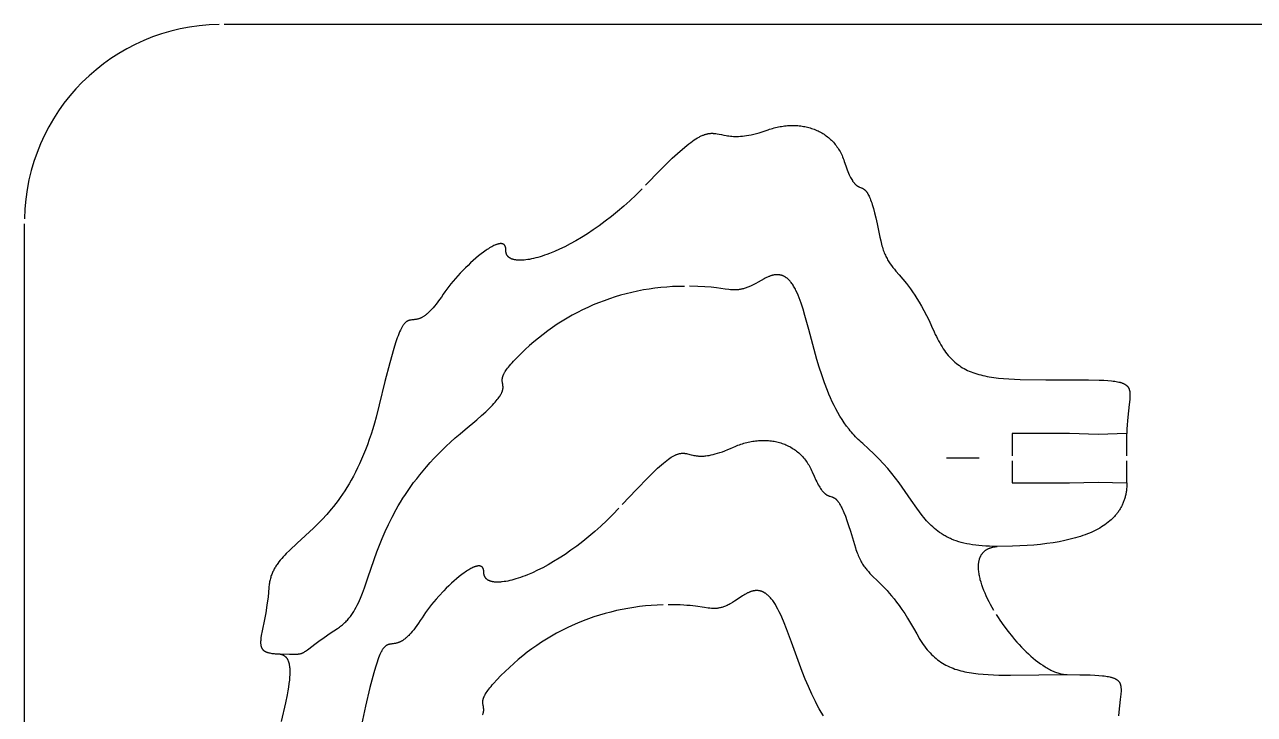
# Model space of a CAD drawing. Extents: x 2 to 222, y 1 to 131.
# Drawn here: x 1.5 to 76.5, y 89.3 to 131.4 of the extents above; entities that cross this region are included whole.
import ezdxf

# ---------------------------------------------------------------- set-up
doc = ezdxf.new("R2010")
doc.units = 0
doc.header["$MEASUREMENT"] = 0
doc.layers.add('DEFAULT', color=18, linetype='CONTINUOUS')

msp = doc.modelspace()

# ---------------------------------------------------------------- linework, layer by layer
at = {"layer": 'DEFAULT', "color": 1}
for p, q in [((209.375, 131.387), (13.675, 131.387)), ((1.525, 13.535), (1.525, 119.234)), ((65.188, 106.442), (61.688, 106.442)), ((61.688, 106.442), (61.688, 105.091)), ((66.937, 106.393), (65.188, 106.442)), ((68.687, 106.442), (66.937, 106.393)), ((68.687, 105.091), (68.687, 106.442)), ((61.688, 104.791), (61.688, 103.444)), ((68.687, 103.44), (68.687, 104.791)), ((61.688, 103.444), (65.188, 103.444)), ((65.188, 103.444), (66.937, 103.493)), ((66.937, 103.493), (68.687, 103.444))]:
    msp.add_line(p, q, dxfattribs=at)
at = {"layer": 'DEFAULT', "color": 250}
msp.add_line((59.688, 104.941), (57.691, 104.941), dxfattribs=at)
at = {"layer": 'DEFAULT', "color": 1}
for points in [[(46.829, 124.97), (46.92, 125.001), (47.011, 125.031), (47.102, 125.058), (47.194, 125.083), (47.285, 125.107), (47.377, 125.128), (47.468, 125.148), (47.559, 125.165), (47.651, 125.181), (47.742, 125.195), (47.832, 125.206), (47.923, 125.216), (48.014, 125.224), (48.104, 125.23), (48.194, 125.233), (48.283, 125.235), (48.372, 125.235), (48.461, 125.233), (48.549, 125.229), (48.637, 125.223), (48.724, 125.216), (48.81, 125.206), (48.896, 125.194), (48.982, 125.18), (49.067, 125.165), (49.15, 125.147), (49.234, 125.128), (49.316, 125.106), (49.398, 125.083), (49.479, 125.057), (49.559, 125.03), (49.638, 125.001), (49.716, 124.97), (49.793, 124.937), (49.869, 124.902), (49.943, 124.865), (50.017, 124.826), (50.09, 124.785), (50.162, 124.742), (50.232, 124.698), (50.301, 124.651), (50.369, 124.602), (50.435, 124.552), (50.5, 124.5), (50.564, 124.445), (50.626, 124.389), (50.687, 124.331), (50.747, 124.271), (50.804, 124.209), (50.861, 124.145), (50.915, 124.079), (50.968, 124.011), (51.02, 123.941), (51.069, 123.87), (51.117, 123.796), (51.164, 123.72), (51.208, 123.643), (51.25, 123.564), (51.291, 123.482), (51.33, 123.399), (51.366, 123.314), (51.401, 123.227), (51.434, 123.138), (51.464, 123.047)], [(39.364, 121.591), (40.249, 122.506), (40.989, 123.232), (41.31, 123.53), (41.603, 123.789), (41.869, 124.01), (41.992, 124.108), (42.11, 124.197), (42.222, 124.279), (42.33, 124.352), (42.432, 124.419), (42.53, 124.478), (42.623, 124.53), (42.668, 124.554), (42.713, 124.577), (42.756, 124.597), (42.798, 124.617), (42.84, 124.635), (42.881, 124.651), (42.921, 124.666), (42.96, 124.68), (42.999, 124.692), (43.037, 124.704), (43.074, 124.714), (43.111, 124.723), (43.147, 124.73), (43.182, 124.737), (43.218, 124.743), (43.252, 124.747), (43.287, 124.751), (43.321, 124.754), (43.354, 124.756), (43.388, 124.757), (43.421, 124.757), (43.454, 124.757), (43.486, 124.755), (43.519, 124.754), (43.552, 124.751), (43.584, 124.748), (43.649, 124.74), (43.714, 124.73), (43.846, 124.706), (43.982, 124.678), (44.125, 124.648), (44.277, 124.62), (44.358, 124.607), (44.441, 124.596), (44.528, 124.586), (44.619, 124.578), (44.714, 124.572), (44.813, 124.569), (44.917, 124.569), (45.026, 124.571), (45.14, 124.578), (45.259, 124.588), (45.385, 124.602), (45.517, 124.621), (45.655, 124.644), (45.8, 124.673), (45.952, 124.707), (46.112, 124.747), (46.279, 124.793), (46.454, 124.845), (46.637, 124.904), (46.829, 124.97)], [(51.464, 123.047), (51.557, 122.771), (51.645, 122.531), (51.687, 122.424), (51.729, 122.324), (51.769, 122.232), (51.809, 122.147), (51.847, 122.07), (51.885, 121.998), (51.922, 121.934), (51.958, 121.874), (51.976, 121.847), (51.994, 121.821), (52.011, 121.796), (52.029, 121.773), (52.046, 121.75), (52.063, 121.729), (52.08, 121.709), (52.096, 121.69), (52.113, 121.672), (52.129, 121.655), (52.145, 121.64), (52.161, 121.625), (52.177, 121.61), (52.193, 121.597), (52.209, 121.585), (52.225, 121.573), (52.24, 121.562), (52.255, 121.551), (52.271, 121.542), (52.286, 121.532), (52.301, 121.524), (52.316, 121.515), (52.331, 121.508), (52.345, 121.5), (52.375, 121.487), (52.404, 121.474), (52.461, 121.451), (52.518, 121.428), (52.546, 121.415), (52.574, 121.402), (52.588, 121.395), (52.602, 121.388), (52.616, 121.38), (52.63, 121.371), (52.644, 121.363), (52.658, 121.353), (52.672, 121.343), (52.686, 121.333), (52.7, 121.321), (52.714, 121.309), (52.728, 121.297), (52.743, 121.283), (52.757, 121.269), (52.771, 121.254), (52.785, 121.237), (52.8, 121.22), (52.814, 121.202), (52.829, 121.183), (52.843, 121.163), (52.858, 121.141), (52.873, 121.118), (52.888, 121.095), (52.902, 121.069), (52.917, 121.043), (52.932, 121.015), (52.948, 120.986), (52.978, 120.923), (53.009, 120.854), (53.041, 120.779), (53.073, 120.697), (53.106, 120.607), (53.139, 120.511), (53.173, 120.406), (53.243, 120.172), (53.315, 119.902), (53.391, 119.595), (53.471, 119.246), (53.641, 118.416)], [(39.153, 121.375), (38.779, 121.003), (38.404, 120.647), (38.028, 120.308), (37.653, 119.986), (37.279, 119.682), (36.907, 119.394), (36.539, 119.122), (36.174, 118.868), (35.814, 118.63), (35.459, 118.409), (35.111, 118.204), (34.77, 118.016), (34.438, 117.844), (34.115, 117.688), (33.801, 117.549), (33.499, 117.426), (33.352, 117.371), (33.208, 117.319), (33.067, 117.272), (32.93, 117.228), (32.796, 117.189), (32.665, 117.154), (32.538, 117.122), (32.415, 117.095), (32.295, 117.072), (32.18, 117.052), (32.068, 117.037), (31.961, 117.025), (31.909, 117.021), (31.858, 117.018), (31.808, 117.015), (31.759, 117.014), (31.711, 117.014), (31.664, 117.014), (31.619, 117.016), (31.575, 117.019), (31.532, 117.022), (31.49, 117.027), (31.449, 117.032), (31.409, 117.039), (31.371, 117.046), (31.334, 117.055), (31.298, 117.064), (31.28, 117.069), (31.263, 117.075), (31.246, 117.08), (31.23, 117.086), (31.214, 117.092), (31.198, 117.099), (31.182, 117.105), (31.167, 117.112), (31.152, 117.119), (31.138, 117.126), (31.124, 117.134), (31.11, 117.142), (31.096, 117.15), (31.083, 117.158), (31.07, 117.166), (31.058, 117.175), (31.046, 117.184), (31.034, 117.193), (31.022, 117.203), (31.011, 117.212), (31, 117.222), (30.99, 117.232), (30.98, 117.243), (30.97, 117.254), (30.961, 117.264), (30.952, 117.276), (30.943, 117.287), (30.935, 117.299), (30.927, 117.31), (30.92, 117.323), (30.912, 117.335), (30.906, 117.347), (30.899, 117.36), (30.893, 117.373), (30.887, 117.387), (30.882, 117.4), (30.877, 117.414), (30.873, 117.428), (30.868, 117.442), (30.865, 117.457), (30.861, 117.471), (30.858, 117.486), (30.856, 117.502), (30.853, 117.517), (30.851, 117.533), (30.85, 117.549), (30.849, 117.565), (30.848, 117.581), (30.848, 117.598), (30.848, 117.615)], [(53.641, 118.416), (53.687, 118.196), (53.711, 118.092), (53.736, 117.993), (53.762, 117.898), (53.788, 117.806), (53.816, 117.717), (53.845, 117.632), (53.875, 117.55), (53.905, 117.471), (53.936, 117.395), (53.969, 117.322), (54.002, 117.251), (54.036, 117.182), (54.071, 117.115), (54.108, 117.05), (54.145, 116.987), (54.182, 116.925), (54.221, 116.864), (54.261, 116.805), (54.343, 116.69), (54.43, 116.576), (54.519, 116.464), (54.613, 116.352), (54.811, 116.121), (55.025, 115.871), (55.254, 115.591), (55.374, 115.436), (55.498, 115.269), (55.626, 115.09), (55.757, 114.895), (55.893, 114.685), (56.032, 114.457), (56.176, 114.21), (56.323, 113.942), (56.474, 113.653), (56.629, 113.341), (56.787, 113.004), (56.95, 112.641)], [(30.848, 117.615), (30.848, 117.647), (30.847, 117.678), (30.847, 117.693), (30.845, 117.707), (30.844, 117.721), (30.843, 117.735), (30.841, 117.749), (30.839, 117.762), (30.836, 117.775), (30.834, 117.787), (30.831, 117.799), (30.828, 117.811), (30.825, 117.822), (30.821, 117.834), (30.818, 117.844), (30.814, 117.855), (30.809, 117.865), (30.805, 117.875), (30.8, 117.884), (30.795, 117.894), (30.79, 117.902), (30.785, 117.911), (30.78, 117.919), (30.774, 117.927), (30.768, 117.935), (30.762, 117.942), (30.755, 117.949), (30.749, 117.956), (30.742, 117.962), (30.735, 117.968), (30.728, 117.974), (30.72, 117.979), (30.712, 117.985), (30.705, 117.99), (30.697, 117.994), (30.688, 117.998), (30.68, 118.002), (30.671, 118.006), (30.662, 118.01), (30.653, 118.013), (30.644, 118.016), (30.635, 118.018), (30.625, 118.02), (30.615, 118.022), (30.605, 118.024), (30.595, 118.026), (30.585, 118.027), (30.574, 118.028), (30.564, 118.028), (30.553, 118.029), (30.542, 118.029), (30.531, 118.029), (30.519, 118.028), (30.508, 118.028), (30.496, 118.027), (30.484, 118.026), (30.472, 118.024), (30.46, 118.022), (30.448, 118.02), (30.435, 118.018), (30.409, 118.013), (30.383, 118.007), (30.357, 118), (30.329, 117.992), (30.301, 117.983), (30.273, 117.973), (30.244, 117.962), (30.214, 117.95), (30.184, 117.937), (30.123, 117.909), (30.059, 117.878), (29.993, 117.843), (29.926, 117.805), (29.857, 117.764), (29.787, 117.72), (29.715, 117.674), (29.642, 117.624), (29.493, 117.517), (29.339, 117.401), (29.182, 117.276), (29.023, 117.143), (28.863, 117.002), (28.702, 116.856), (28.541, 116.705), (28.382, 116.549), (28.069, 116.227), (27.918, 116.063), (27.771, 115.899), (27.629, 115.734), (27.494, 115.57), (27.366, 115.408), (27.245, 115.248), (27.133, 115.092), (27.031, 114.941)], [(46.582, 115.879), (46.229, 115.681), (46.071, 115.598), (45.924, 115.524), (45.788, 115.459), (45.659, 115.403), (45.598, 115.378), (45.539, 115.355), (45.482, 115.334), (45.426, 115.314), (45.371, 115.297), (45.318, 115.281), (45.266, 115.267), (45.215, 115.255), (45.165, 115.244), (45.116, 115.235), (45.067, 115.227), (45.019, 115.22), (44.972, 115.215), (44.924, 115.211), (44.877, 115.209), (44.83, 115.207), (44.782, 115.207), (44.735, 115.207), (44.687, 115.209), (44.638, 115.211), (44.539, 115.219), (44.436, 115.23), (44.215, 115.258), (43.684, 115.329), (43.356, 115.365), (42.977, 115.396), (42.537, 115.418), (42.028, 115.427)], [(52.59, 105.839), (52.499, 105.918), (52.409, 106), (52.321, 106.083), (52.236, 106.168), (52.151, 106.254), (52.069, 106.343), (51.988, 106.433), (51.909, 106.524), (51.831, 106.617), (51.756, 106.712), (51.609, 106.905), (51.468, 107.104), (51.332, 107.308), (51.203, 107.516), (51.079, 107.729), (50.96, 107.946), (50.847, 108.167), (50.738, 108.391), (50.633, 108.618), (50.533, 108.847), (50.438, 109.079), (50.258, 109.548), (50.092, 110.021), (49.939, 110.497), (49.797, 110.971), (49.3, 112.802), (49.072, 113.638), (48.957, 114.026), (48.839, 114.391), (48.779, 114.563), (48.717, 114.728), (48.654, 114.886), (48.588, 115.037), (48.521, 115.179), (48.487, 115.247), (48.452, 115.313), (48.416, 115.377), (48.38, 115.438), (48.343, 115.497), (48.306, 115.554), (48.267, 115.608), (48.228, 115.66), (48.188, 115.71), (48.168, 115.734), (48.148, 115.757), (48.127, 115.78), (48.106, 115.802), (48.085, 115.823), (48.064, 115.844), (48.043, 115.864), (48.021, 115.883), (47.999, 115.902), (47.977, 115.92), (47.955, 115.937), (47.932, 115.953), (47.909, 115.969), (47.886, 115.985), (47.863, 115.999), (47.839, 116.013), (47.816, 116.026), (47.791, 116.038), (47.767, 116.05), (47.743, 116.061), (47.718, 116.071), (47.693, 116.081), (47.667, 116.089), (47.642, 116.097), (47.616, 116.104), (47.589, 116.111), (47.563, 116.116), (47.536, 116.121), (47.509, 116.125), (47.482, 116.129), (47.454, 116.131), (47.426, 116.133), (47.398, 116.134), (47.369, 116.134), (47.34, 116.133), (47.311, 116.132), (47.281, 116.129), (47.252, 116.126), (47.221, 116.122), (47.191, 116.117), (47.16, 116.111), (47.129, 116.105), (47.097, 116.097), (47.066, 116.089), (47.033, 116.08), (47.001, 116.07), (46.968, 116.059), (46.935, 116.047), (46.901, 116.034), (46.867, 116.021), (46.833, 116.006), (46.798, 115.991), (46.728, 115.957), (46.656, 115.92), (46.582, 115.879)], [(27.031, 114.941), (26.918, 114.772), (26.81, 114.617), (26.706, 114.473), (26.606, 114.342), (26.509, 114.222), (26.416, 114.112), (26.327, 114.013), (26.242, 113.924), (26.2, 113.883), (26.159, 113.844), (26.119, 113.807), (26.08, 113.772), (26.042, 113.74), (26.004, 113.709), (25.968, 113.68), (25.931, 113.653), (25.896, 113.628), (25.861, 113.605), (25.827, 113.583), (25.794, 113.563), (25.761, 113.544), (25.729, 113.527), (25.698, 113.511), (25.667, 113.496), (25.637, 113.483), (25.607, 113.471), (25.578, 113.46), (25.549, 113.45), (25.521, 113.441), (25.494, 113.433), (25.467, 113.426), (25.44, 113.419), (25.414, 113.414), (25.388, 113.408), (25.363, 113.404), (25.338, 113.4), (25.29, 113.393), (25.243, 113.388), (25.153, 113.379), (25.11, 113.375), (25.067, 113.37), (25.046, 113.366), (25.026, 113.363), (25.005, 113.359), (24.985, 113.354), (24.965, 113.349), (24.945, 113.344), (24.935, 113.34), (24.925, 113.337), (24.915, 113.334), (24.905, 113.33), (24.895, 113.326), (24.885, 113.322), (24.876, 113.317), (24.866, 113.313), (24.856, 113.308), (24.846, 113.302), (24.836, 113.297), (24.827, 113.291), (24.817, 113.285), (24.807, 113.279), (24.797, 113.273), (24.788, 113.266), (24.778, 113.259), (24.768, 113.251), (24.758, 113.243), (24.749, 113.235), (24.739, 113.227), (24.729, 113.218), (24.719, 113.208), (24.709, 113.199), (24.7, 113.189), (24.69, 113.178), (24.67, 113.156), (24.65, 113.133), (24.63, 113.108), (24.61, 113.081), (24.59, 113.052), (24.569, 113.021), (24.549, 112.988), (24.528, 112.953), (24.507, 112.916), (24.486, 112.877), (24.464, 112.836), (24.42, 112.746), (24.376, 112.646), (24.329, 112.537), (24.282, 112.416), (24.233, 112.284), (24.129, 111.984), (24.018, 111.633), (23.77, 110.758), (23.478, 109.626), (23.136, 108.203)], [(56.95, 112.641), (57.014, 112.497), (57.08, 112.359), (57.146, 112.225), (57.213, 112.096), (57.281, 111.971), (57.351, 111.851), (57.421, 111.735), (57.493, 111.623), (57.567, 111.516), (57.642, 111.412), (57.718, 111.313), (57.796, 111.218), (57.875, 111.126), (57.956, 111.039), (58.039, 110.955), (58.124, 110.875), (58.211, 110.798), (58.299, 110.725), (58.39, 110.655), (58.482, 110.588), (58.577, 110.525), (58.674, 110.465), (58.773, 110.408), (58.875, 110.354), (58.979, 110.303), (59.085, 110.254), (59.194, 110.209), (59.306, 110.166), (59.42, 110.126), (59.537, 110.088), (59.657, 110.053), (59.779, 110.02), (59.905, 109.989), (60.033, 109.961), (60.165, 109.934), (60.3, 109.91), (60.578, 109.867), (60.87, 109.832), (61.176, 109.802), (61.496, 109.779), (62.181, 109.748), (63.744, 109.728), (65.593, 109.73)], [(28.361, 106.686), (29.07, 107.282), (29.364, 107.542), (29.621, 107.778), (29.842, 107.991), (30.032, 108.184), (30.115, 108.274), (30.191, 108.358), (30.26, 108.439), (30.323, 108.515), (30.379, 108.587), (30.429, 108.655), (30.474, 108.72), (30.494, 108.751), (30.513, 108.781), (30.531, 108.81), (30.547, 108.839), (30.562, 108.867), (30.576, 108.894), (30.589, 108.92), (30.601, 108.946), (30.612, 108.971), (30.622, 108.996), (30.631, 109.02), (30.639, 109.043), (30.646, 109.066), (30.652, 109.088), (30.658, 109.109), (30.662, 109.131), (30.666, 109.151), (30.669, 109.172), (30.672, 109.191), (30.674, 109.211), (30.675, 109.23), (30.676, 109.249), (30.676, 109.267), (30.676, 109.285), (30.675, 109.303), (30.674, 109.321), (30.672, 109.338), (30.671, 109.356), (30.666, 109.39), (30.656, 109.456), (30.644, 109.522), (30.638, 109.556), (30.633, 109.59), (30.63, 109.625), (30.628, 109.642), (30.627, 109.66), (30.626, 109.678), (30.626, 109.697), (30.626, 109.715), (30.627, 109.734), (30.628, 109.754), (30.63, 109.774), (30.632, 109.794), (30.636, 109.815), (30.639, 109.836), (30.644, 109.857), (30.649, 109.88), (30.655, 109.902), (30.662, 109.926), (30.67, 109.949), (30.679, 109.974), (30.689, 109.999), (30.7, 110.025), (30.712, 110.051), (30.724, 110.078), (30.738, 110.106), (30.754, 110.135), (30.77, 110.164), (30.788, 110.194), (30.806, 110.225), (30.848, 110.29), (30.895, 110.358), (30.948, 110.43), (31.007, 110.506), (31.073, 110.586), (31.145, 110.671), (31.225, 110.76), (31.311, 110.854), (31.508, 111.057)], [(65.593, 109.73), (66.356, 109.726), (66.995, 109.712), (67.271, 109.7), (67.52, 109.684), (67.743, 109.664), (67.845, 109.652), (67.941, 109.639), (68.032, 109.624), (68.116, 109.608), (68.196, 109.591), (68.233, 109.582), (68.269, 109.572), (68.304, 109.562), (68.338, 109.552), (68.371, 109.541), (68.402, 109.53), (68.432, 109.519), (68.461, 109.507), (68.488, 109.494), (68.515, 109.481), (68.54, 109.468), (68.564, 109.454), (68.576, 109.447), (68.587, 109.44), (68.598, 109.433), (68.609, 109.426), (68.62, 109.418), (68.63, 109.411), (68.64, 109.403), (68.65, 109.395), (68.66, 109.387), (68.669, 109.379), (68.678, 109.371), (68.687, 109.363), (68.696, 109.354), (68.704, 109.345), (68.712, 109.337), (68.72, 109.328), (68.728, 109.319), (68.735, 109.31), (68.743, 109.301), (68.75, 109.291), (68.756, 109.282), (68.763, 109.272), (68.769, 109.263), (68.775, 109.253), (68.781, 109.243), (68.787, 109.233), (68.792, 109.222), (68.798, 109.212), (68.803, 109.201), (68.808, 109.191), (68.812, 109.18), (68.817, 109.169), (68.821, 109.158), (68.825, 109.147), (68.829, 109.135), (68.833, 109.124), (68.84, 109.1), (68.846, 109.076), (68.852, 109.052), (68.856, 109.026), (68.861, 109), (68.864, 108.974), (68.867, 108.947), (68.87, 108.919), (68.871, 108.891), (68.873, 108.862), (68.874, 108.802), (68.873, 108.739), (68.87, 108.674), (68.866, 108.606), (68.86, 108.535), (68.825, 108.223), (68.735, 107.445), (68.716, 107.217), (68.701, 106.974), (68.691, 106.716), (68.687, 106.442)], [(23.136, 108.203), (22.947, 107.447), (22.847, 107.087), (22.743, 106.739), (22.636, 106.403), (22.526, 106.078), (22.414, 105.764), (22.298, 105.46), (22.18, 105.167), (22.06, 104.884), (21.937, 104.611), (21.813, 104.348), (21.686, 104.094), (21.558, 103.849), (21.428, 103.613), (21.296, 103.385), (21.164, 103.166), (21.03, 102.955), (20.895, 102.751), (20.76, 102.554), (20.623, 102.365), (20.487, 102.183), (20.349, 102.007), (20.212, 101.837), (19.938, 101.516), (19.665, 101.216), (19.394, 100.937), (19.127, 100.674), (18.123, 99.756), (17.676, 99.343), (17.471, 99.142), (17.374, 99.041), (17.281, 98.94), (17.191, 98.838), (17.105, 98.735), (17.023, 98.631), (16.946, 98.526), (16.909, 98.473), (16.873, 98.419), (16.838, 98.365), (16.804, 98.31), (16.772, 98.255), (16.741, 98.199), (16.711, 98.142), (16.682, 98.085), (16.655, 98.027), (16.628, 97.969), (16.604, 97.909), (16.58, 97.849), (16.558, 97.788), (16.537, 97.726), (16.518, 97.663), (16.5, 97.6), (16.483, 97.535), (16.468, 97.469), (16.454, 97.402), (16.442, 97.334), (16.432, 97.265), (16.422, 97.195), (16.415, 97.124), (16.409, 97.051)], [(20.596, 94.568), (20.657, 94.608), (20.717, 94.65), (20.775, 94.693), (20.831, 94.737), (20.887, 94.782), (20.941, 94.828), (20.993, 94.876), (21.045, 94.924), (21.095, 94.974), (21.144, 95.025), (21.192, 95.077), (21.238, 95.13), (21.284, 95.184), (21.328, 95.24), (21.372, 95.296), (21.414, 95.354), (21.456, 95.412), (21.497, 95.472), (21.536, 95.533), (21.575, 95.595), (21.651, 95.721), (21.723, 95.852), (21.793, 95.987), (21.861, 96.125), (21.926, 96.268), (21.99, 96.415), (22.112, 96.719), (22.231, 97.038), (22.466, 97.717), (22.985, 99.227), (23.139, 99.633), (23.306, 100.05), (23.489, 100.476), (23.691, 100.912), (23.914, 101.357), (24.159, 101.81), (24.291, 102.04), (24.43, 102.271), (24.575, 102.504), (24.727, 102.739), (24.887, 102.976), (25.055, 103.214), (25.23, 103.454), (25.414, 103.696), (25.606, 103.938), (25.807, 104.183), (26.017, 104.428), (26.236, 104.675), (26.465, 104.923), (26.704, 105.172), (26.953, 105.422), (27.213, 105.673), (27.483, 105.925), (27.764, 106.178), (28.057, 106.431), (28.361, 106.686)], [(44.726, 105.624), (44.814, 105.663), (44.903, 105.7), (44.991, 105.735), (45.08, 105.768), (45.169, 105.8), (45.258, 105.829), (45.348, 105.856), (45.437, 105.882), (45.527, 105.905), (45.616, 105.927), (45.706, 105.946), (45.795, 105.964), (45.885, 105.979), (45.974, 105.993), (46.063, 106.005), (46.152, 106.014), (46.241, 106.022), (46.329, 106.028), (46.417, 106.032), (46.505, 106.033), (46.593, 106.033), (46.68, 106.031), (46.767, 106.027), (46.853, 106.021), (46.939, 106.013), (47.024, 106.002), (47.109, 105.99), (47.193, 105.976), (47.276, 105.96), (47.359, 105.942), (47.441, 105.922), (47.522, 105.899), (47.602, 105.875), (47.682, 105.849), (47.76, 105.821), (47.838, 105.791), (47.915, 105.758), (47.991, 105.724), (48.066, 105.688), (48.14, 105.649), (48.213, 105.609), (48.285, 105.566), (48.355, 105.522), (48.425, 105.476), (48.493, 105.427), (48.56, 105.376), (48.625, 105.324), (48.69, 105.269), (48.753, 105.212), (48.814, 105.154), (48.874, 105.093), (48.933, 105.03), (48.99, 104.965), (49.046, 104.898), (49.1, 104.829), (49.152, 104.758), (49.203, 104.684), (49.252, 104.609), (49.3, 104.532), (49.346, 104.452), (49.389, 104.371), (49.432, 104.287), (49.472, 104.202), (49.51, 104.114)], [(60.778, 99.563), (60.54, 99.565), (60.311, 99.572), (60.09, 99.582), (59.877, 99.597), (59.673, 99.615), (59.476, 99.638), (59.286, 99.665), (59.104, 99.695), (58.928, 99.73), (58.759, 99.768), (58.597, 99.81), (58.44, 99.855), (58.29, 99.904), (58.145, 99.957), (58.006, 100.013), (57.938, 100.042), (57.872, 100.072), (57.806, 100.103), (57.742, 100.135), (57.68, 100.168), (57.618, 100.202), (57.557, 100.236), (57.498, 100.271), (57.439, 100.307), (57.382, 100.344), (57.269, 100.419), (57.161, 100.498), (57.056, 100.58), (56.954, 100.665), (56.855, 100.753), (56.759, 100.844), (56.665, 100.937), (56.573, 101.033), (56.483, 101.132), (56.395, 101.234), (56.308, 101.338), (56.222, 101.444), (56.053, 101.665), (55.886, 101.895), (55.548, 102.38), (54.803, 103.445), (54.591, 103.727), (54.365, 104.015), (54.121, 104.309), (53.86, 104.607), (53.578, 104.91), (53.274, 105.216), (52.945, 105.526), (52.59, 105.839)], [(37.942, 102.114), (38.802, 103.042), (39.511, 103.773), (39.814, 104.071), (40.088, 104.328), (40.333, 104.547), (40.447, 104.643), (40.554, 104.73), (40.655, 104.809), (40.751, 104.881), (40.842, 104.944), (40.928, 105.001), (40.97, 105.027), (41.01, 105.051), (41.049, 105.073), (41.088, 105.094), (41.125, 105.113), (41.161, 105.131), (41.197, 105.148), (41.232, 105.162), (41.265, 105.176), (41.298, 105.188), (41.331, 105.199), (41.363, 105.209), (41.394, 105.218), (41.424, 105.225), (41.454, 105.231), (41.483, 105.237), (41.512, 105.241), (41.541, 105.244), (41.568, 105.247), (41.596, 105.248), (41.623, 105.249), (41.65, 105.248), (41.677, 105.248), (41.704, 105.246), (41.73, 105.244), (41.756, 105.241), (41.782, 105.237), (41.808, 105.233), (41.86, 105.223), (41.912, 105.212), (42.129, 105.157), (42.247, 105.129), (42.31, 105.116), (42.375, 105.103), (42.443, 105.093), (42.515, 105.084), (42.552, 105.08), (42.59, 105.077), (42.629, 105.075), (42.669, 105.073), (42.71, 105.072), (42.752, 105.071), (42.795, 105.072), (42.84, 105.073), (42.886, 105.075), (42.933, 105.078), (42.981, 105.082), (43.031, 105.088), (43.134, 105.101), (43.244, 105.119), (43.359, 105.142), (43.481, 105.17), (43.61, 105.203), (43.746, 105.243), (43.889, 105.289), (44.04, 105.341), (44.199, 105.4), (44.366, 105.467), (44.542, 105.541), (44.726, 105.624)], [(49.51, 104.114), (49.626, 103.847), (49.735, 103.615), (49.786, 103.512), (49.836, 103.416), (49.885, 103.328), (49.932, 103.247), (49.977, 103.173), (50.021, 103.105), (50.063, 103.044), (50.105, 102.988), (50.125, 102.962), (50.145, 102.938), (50.164, 102.915), (50.184, 102.893), (50.203, 102.872), (50.221, 102.852), (50.24, 102.834), (50.258, 102.816), (50.276, 102.8), (50.294, 102.785), (50.312, 102.77), (50.329, 102.757), (50.346, 102.744), (50.363, 102.732), (50.38, 102.721), (50.396, 102.711), (50.413, 102.701), (50.429, 102.692), (50.445, 102.683), (50.461, 102.676), (50.476, 102.668), (50.492, 102.661), (50.507, 102.655), (50.523, 102.649), (50.553, 102.638), (50.583, 102.628), (50.642, 102.61), (50.701, 102.592), (50.73, 102.582), (50.759, 102.571), (50.773, 102.565), (50.788, 102.559), (50.803, 102.552), (50.817, 102.545), (50.832, 102.538), (50.847, 102.529), (50.862, 102.521), (50.877, 102.511), (50.892, 102.501), (50.907, 102.491), (50.922, 102.479), (50.937, 102.467), (50.953, 102.454), (50.968, 102.44), (50.984, 102.425), (51, 102.409), (51.016, 102.392), (51.032, 102.374), (51.048, 102.355), (51.064, 102.335), (51.081, 102.314), (51.098, 102.291), (51.115, 102.268), (51.132, 102.243), (51.149, 102.216), (51.167, 102.188), (51.203, 102.128), (51.24, 102.063), (51.278, 101.99), (51.317, 101.911), (51.358, 101.825), (51.399, 101.731), (51.442, 101.63), (51.532, 101.403), (51.628, 101.14), (51.73, 100.84), (51.84, 100.5), (52.082, 99.687)], [(68.687, 103.444), (68.685, 103.319), (68.679, 103.197), (68.669, 103.077), (68.662, 103.018), (68.655, 102.959), (68.646, 102.901), (68.637, 102.843), (68.626, 102.786), (68.615, 102.729), (68.602, 102.673), (68.589, 102.618), (68.575, 102.563), (68.559, 102.508), (68.543, 102.454), (68.525, 102.401), (68.507, 102.348), (68.487, 102.295), (68.467, 102.244), (68.445, 102.192), (68.423, 102.142), (68.4, 102.091), (68.375, 102.041), (68.35, 101.992), (68.324, 101.944), (68.296, 101.895), (68.268, 101.848), (68.239, 101.8), (68.209, 101.754), (68.178, 101.708), (68.145, 101.662), (68.112, 101.617), (68.078, 101.572), (68.043, 101.528), (68.007, 101.485), (67.97, 101.442), (67.932, 101.399), (67.893, 101.357), (67.853, 101.316), (67.812, 101.275), (67.77, 101.234), (67.727, 101.194), (67.639, 101.116), (67.546, 101.039), (67.45, 100.965), (67.35, 100.892), (67.246, 100.822), (67.138, 100.753), (67.027, 100.687), (66.911, 100.622), (66.792, 100.56), (66.669, 100.499), (66.542, 100.441), (66.412, 100.384), (66.278, 100.329), (66.14, 100.277), (65.998, 100.226), (65.852, 100.177), (65.703, 100.13), (65.55, 100.085), (65.233, 100.001), (64.901, 99.924), (64.554, 99.855), (64.192, 99.793), (63.816, 99.739), (63.426, 99.692), (63.02, 99.652), (62.6, 99.62), (62.166, 99.595), (61.718, 99.577), (60.778, 99.563)], [(37.738, 101.891), (37.372, 101.512), (37.004, 101.149), (36.635, 100.803), (36.266, 100.474), (35.898, 100.163), (35.532, 99.868), (35.169, 99.589), (34.809, 99.328), (34.453, 99.083), (34.103, 98.855), (33.759, 98.644), (33.422, 98.449), (33.093, 98.27), (32.773, 98.109), (32.462, 97.963), (32.162, 97.834), (32.016, 97.776), (31.874, 97.722), (31.734, 97.672), (31.597, 97.626), (31.464, 97.584), (31.334, 97.546), (31.208, 97.512), (31.085, 97.482), (30.966, 97.456), (30.85, 97.435), (30.739, 97.417), (30.632, 97.403), (30.58, 97.398), (30.529, 97.394), (30.479, 97.39), (30.43, 97.388), (30.382, 97.387), (30.336, 97.386), (30.29, 97.387), (30.246, 97.389), (30.203, 97.392), (30.161, 97.395), (30.12, 97.4), (30.08, 97.406), (30.041, 97.412), (30.004, 97.42), (29.968, 97.429), (29.951, 97.434), (29.933, 97.439), (29.916, 97.444), (29.9, 97.449), (29.884, 97.455), (29.868, 97.461), (29.852, 97.467), (29.837, 97.474), (29.822, 97.48), (29.807, 97.487), (29.793, 97.495), (29.779, 97.502), (29.765, 97.51), (29.751, 97.518), (29.738, 97.526), (29.726, 97.534), (29.713, 97.543), (29.701, 97.552), (29.69, 97.561), (29.678, 97.571), (29.668, 97.58), (29.657, 97.59), (29.647, 97.6), (29.637, 97.611), (29.627, 97.622), (29.618, 97.632), (29.609, 97.644), (29.601, 97.655), (29.592, 97.667), (29.585, 97.679), (29.577, 97.691), (29.57, 97.703), (29.564, 97.716), (29.557, 97.729), (29.551, 97.742), (29.546, 97.755), (29.54, 97.769), (29.536, 97.783), (29.531, 97.797), (29.527, 97.811), (29.523, 97.826), (29.52, 97.841), (29.517, 97.856), (29.515, 97.871), (29.512, 97.887), (29.511, 97.903), (29.509, 97.919), (29.508, 97.935), (29.508, 97.952), (29.508, 97.969)], [(52.082, 99.687), (52.147, 99.472), (52.18, 99.371), (52.214, 99.274), (52.248, 99.181), (52.283, 99.092), (52.318, 99.006), (52.354, 98.924), (52.391, 98.845), (52.429, 98.769), (52.467, 98.696), (52.505, 98.626), (52.545, 98.558), (52.585, 98.492), (52.626, 98.428), (52.668, 98.367), (52.71, 98.307), (52.753, 98.249), (52.797, 98.192), (52.842, 98.137), (52.934, 98.029), (53.03, 97.924), (53.129, 97.82), (53.232, 97.717), (53.45, 97.504), (53.685, 97.274), (53.937, 97.015), (54.07, 96.872), (54.208, 96.717), (54.351, 96.549), (54.499, 96.367), (54.653, 96.169), (54.811, 95.954), (54.976, 95.721), (55.146, 95.467), (55.321, 95.192), (55.503, 94.895), (55.691, 94.573), (55.885, 94.226)], [(60.573, 95.668), (60.472, 95.845), (60.376, 96.02), (60.285, 96.196), (60.198, 96.37), (60.117, 96.543), (60.042, 96.714), (59.972, 96.883), (59.909, 97.05), (59.851, 97.215), (59.8, 97.376), (59.756, 97.535), (59.737, 97.613), (59.719, 97.69), (59.703, 97.766), (59.689, 97.841), (59.676, 97.915), (59.666, 97.988), (59.658, 98.06), (59.651, 98.13), (59.646, 98.2), (59.644, 98.268), (59.643, 98.335), (59.644, 98.401), (59.648, 98.465), (59.65, 98.496), (59.653, 98.528), (59.657, 98.559), (59.661, 98.589), (59.666, 98.619), (59.671, 98.649), (59.677, 98.679), (59.683, 98.708), (59.69, 98.736), (59.697, 98.765), (59.705, 98.792), (59.714, 98.82), (59.723, 98.847), (59.733, 98.874), (59.743, 98.9), (59.754, 98.926), (59.765, 98.951), (59.777, 98.976), (59.79, 99), (59.803, 99.025), (59.817, 99.048), (59.831, 99.071), (59.846, 99.094), (59.862, 99.116), (59.878, 99.138), (59.895, 99.159), (59.912, 99.18), (59.93, 99.201), (59.949, 99.22), (59.968, 99.24), (59.988, 99.259), (60.008, 99.277), (60.03, 99.295), (60.052, 99.312), (60.074, 99.329), (60.097, 99.346), (60.121, 99.361), (60.145, 99.377), (60.17, 99.391), (60.196, 99.406), (60.223, 99.419), (60.25, 99.432), (60.278, 99.445), (60.306, 99.457), (60.335, 99.468), (60.365, 99.479), (60.396, 99.489), (60.427, 99.499), (60.459, 99.508), (60.491, 99.517), (60.525, 99.525), (60.559, 99.532), (60.593, 99.539), (60.629, 99.545), (60.665, 99.55), (60.702, 99.555), (60.739, 99.559), (60.778, 99.563)], [(29.508, 97.969), (29.507, 98.001), (29.506, 98.031), (29.504, 98.046), (29.503, 98.061), (29.501, 98.075), (29.5, 98.089), (29.498, 98.102), (29.495, 98.115), (29.493, 98.128), (29.49, 98.14), (29.487, 98.153), (29.484, 98.164), (29.48, 98.176), (29.476, 98.187), (29.472, 98.197), (29.468, 98.208), (29.464, 98.218), (29.459, 98.228), (29.454, 98.237), (29.449, 98.246), (29.444, 98.255), (29.439, 98.263), (29.433, 98.272), (29.427, 98.279), (29.421, 98.287), (29.415, 98.294), (29.408, 98.301), (29.401, 98.307), (29.394, 98.314), (29.387, 98.32), (29.38, 98.325), (29.372, 98.331), (29.365, 98.336), (29.357, 98.34), (29.348, 98.345), (29.34, 98.349), (29.332, 98.353), (29.323, 98.356), (29.314, 98.36), (29.305, 98.363), (29.296, 98.365), (29.286, 98.368), (29.277, 98.37), (29.267, 98.372), (29.257, 98.373), (29.247, 98.374), (29.236, 98.375), (29.226, 98.376), (29.215, 98.377), (29.204, 98.377), (29.193, 98.377), (29.182, 98.376), (29.171, 98.376), (29.159, 98.375), (29.147, 98.374), (29.136, 98.372), (29.124, 98.37), (29.111, 98.368), (29.099, 98.366), (29.087, 98.364), (29.061, 98.358), (29.035, 98.351), (29.009, 98.344), (28.982, 98.335), (28.954, 98.326), (28.926, 98.315), (28.897, 98.304), (28.868, 98.291), (28.838, 98.278), (28.777, 98.249), (28.714, 98.216), (28.649, 98.18), (28.583, 98.141), (28.515, 98.099), (28.445, 98.053), (28.374, 98.005), (28.302, 97.954), (28.155, 97.845), (28.004, 97.725), (27.85, 97.597), (27.693, 97.461), (27.536, 97.317), (27.378, 97.168), (27.22, 97.013), (27.064, 96.854), (26.757, 96.526), (26.609, 96.359), (26.465, 96.191), (26.327, 96.023), (26.195, 95.857), (26.07, 95.692), (25.952, 95.529), (25.843, 95.371), (25.743, 95.217)], [(16.409, 97.051), (16.385, 96.765), (16.357, 96.491), (16.292, 95.982), (16.217, 95.521), (16.139, 95.107), (15.998, 94.411), (15.946, 94.124), (15.927, 93.995), (15.919, 93.934), (15.913, 93.875), (15.909, 93.819), (15.906, 93.764), (15.906, 93.712), (15.906, 93.687), (15.907, 93.662), (15.908, 93.638), (15.91, 93.615), (15.912, 93.591), (15.915, 93.569), (15.918, 93.547), (15.922, 93.525), (15.926, 93.504), (15.931, 93.484), (15.937, 93.464), (15.94, 93.454), (15.943, 93.444), (15.946, 93.434), (15.95, 93.425), (15.953, 93.416), (15.957, 93.406), (15.961, 93.397), (15.965, 93.388), (15.969, 93.379), (15.974, 93.371), (15.978, 93.362), (15.983, 93.354), (15.988, 93.345), (15.993, 93.337), (15.998, 93.329), (16.003, 93.321), (16.009, 93.313), (16.015, 93.305), (16.021, 93.297), (16.027, 93.29), (16.033, 93.282), (16.039, 93.275), (16.046, 93.268), (16.053, 93.26), (16.06, 93.253), (16.067, 93.247), (16.074, 93.24), (16.082, 93.233), (16.089, 93.226), (16.097, 93.22), (16.105, 93.214), (16.114, 93.207), (16.122, 93.201), (16.131, 93.195), (16.14, 93.189), (16.149, 93.183), (16.158, 93.178), (16.167, 93.172), (16.187, 93.161), (16.207, 93.151), (16.228, 93.14), (16.25, 93.131), (16.273, 93.121), (16.297, 93.113), (16.322, 93.104), (16.347, 93.096), (16.373, 93.088), (16.401, 93.081), (16.429, 93.074), (16.458, 93.067), (16.519, 93.055), (16.584, 93.044), (16.652, 93.035), (16.725, 93.027), (16.802, 93.021), (16.883, 93.015), (17.058, 93.008)], [(50.193, 89.236), (50.065, 89.45), (49.941, 89.666), (49.822, 89.886), (49.706, 90.109), (49.486, 90.56), (49.28, 91.018), (49.086, 91.478), (48.903, 91.938), (48.25, 93.719), (47.95, 94.532), (47.802, 94.908), (47.653, 95.261), (47.577, 95.427), (47.501, 95.586), (47.424, 95.738), (47.346, 95.882), (47.267, 96.018), (47.227, 96.083), (47.186, 96.146), (47.145, 96.206), (47.104, 96.264), (47.062, 96.32), (47.019, 96.373), (46.977, 96.424), (46.933, 96.472), (46.889, 96.518), (46.867, 96.54), (46.845, 96.562), (46.822, 96.582), (46.799, 96.602), (46.777, 96.622), (46.754, 96.64), (46.731, 96.658), (46.707, 96.676), (46.684, 96.692), (46.66, 96.708), (46.636, 96.724), (46.613, 96.738), (46.588, 96.752), (46.564, 96.765), (46.54, 96.778), (46.515, 96.789), (46.49, 96.8), (46.465, 96.811), (46.44, 96.82), (46.414, 96.829), (46.389, 96.837), (46.363, 96.844), (46.337, 96.85), (46.31, 96.856), (46.284, 96.861), (46.257, 96.865), (46.23, 96.868), (46.203, 96.871), (46.176, 96.873), (46.148, 96.874), (46.12, 96.874), (46.092, 96.873), (46.064, 96.871), (46.036, 96.869), (46.007, 96.866), (45.978, 96.862), (45.949, 96.857), (45.919, 96.851), (45.889, 96.844), (45.859, 96.837), (45.829, 96.828), (45.799, 96.819), (45.768, 96.809), (45.737, 96.798), (45.706, 96.786), (45.674, 96.773), (45.642, 96.76), (45.61, 96.745), (45.578, 96.729), (45.545, 96.713), (45.512, 96.695), (45.479, 96.677), (45.412, 96.637), (45.343, 96.594), (45.273, 96.547)], [(45.273, 96.547), (44.939, 96.32), (44.788, 96.224), (44.647, 96.139), (44.516, 96.065), (44.453, 96.032), (44.392, 96.001), (44.333, 95.973), (44.276, 95.947), (44.22, 95.923), (44.165, 95.901), (44.111, 95.881), (44.059, 95.863), (44.008, 95.848), (43.957, 95.834), (43.908, 95.822), (43.859, 95.811), (43.81, 95.803), (43.762, 95.795), (43.714, 95.79), (43.666, 95.786), (43.619, 95.783), (43.571, 95.781), (43.523, 95.781), (43.474, 95.782), (43.425, 95.784), (43.376, 95.787), (43.274, 95.796), (43.169, 95.808), (42.943, 95.84), (42.399, 95.917), (42.067, 95.954), (41.882, 95.97), (41.683, 95.984), (41.469, 95.995), (41.24, 96.002), (40.993, 96.005), (40.729, 96.004)], [(25.743, 95.217), (25.634, 95.046), (25.529, 94.889), (25.427, 94.743), (25.33, 94.61), (25.236, 94.488), (25.145, 94.377), (25.058, 94.276), (24.974, 94.185), (24.934, 94.144), (24.894, 94.104), (24.854, 94.066), (24.816, 94.031), (24.778, 93.998), (24.741, 93.966), (24.705, 93.937), (24.67, 93.909), (24.635, 93.883), (24.6, 93.859), (24.567, 93.837), (24.534, 93.816), (24.502, 93.797), (24.47, 93.779), (24.439, 93.762), (24.408, 93.747), (24.378, 93.733), (24.349, 93.721), (24.32, 93.709), (24.292, 93.698), (24.264, 93.689), (24.236, 93.68), (24.209, 93.673), (24.183, 93.666), (24.157, 93.66), (24.131, 93.654), (24.106, 93.649), (24.082, 93.645), (24.033, 93.637), (23.986, 93.631), (23.897, 93.621), (23.853, 93.615), (23.811, 93.609), (23.791, 93.606), (23.77, 93.602), (23.75, 93.597), (23.729, 93.592), (23.709, 93.587), (23.69, 93.581), (23.68, 93.577), (23.67, 93.574), (23.66, 93.57), (23.65, 93.566), (23.64, 93.562), (23.631, 93.558), (23.621, 93.553), (23.611, 93.548), (23.601, 93.543), (23.592, 93.538), (23.582, 93.532), (23.573, 93.526), (23.563, 93.52), (23.553, 93.514), (23.544, 93.507), (23.534, 93.5), (23.524, 93.493), (23.515, 93.485), (23.505, 93.477), (23.496, 93.469), (23.486, 93.46), (23.476, 93.451), (23.467, 93.441), (23.457, 93.432), (23.448, 93.421), (23.438, 93.411), (23.419, 93.389), (23.399, 93.365), (23.38, 93.339), (23.36, 93.311), (23.34, 93.282), (23.321, 93.251), (23.301, 93.218), (23.281, 93.182), (23.26, 93.145), (23.24, 93.106), (23.219, 93.064), (23.177, 92.973), (23.134, 92.873), (23.09, 92.762), (23.045, 92.641), (22.999, 92.508), (22.901, 92.206), (22.797, 91.852), (22.566, 90.972), (22.297, 89.834), (21.983, 88.405)], [(60.728, 95.411), (60.839, 95.236), (60.954, 95.062), (61.194, 94.717), (61.446, 94.379), (61.709, 94.05), (61.844, 93.89), (61.981, 93.733), (62.12, 93.58), (62.261, 93.431), (62.402, 93.286), (62.545, 93.145), (62.689, 93.009), (62.834, 92.879), (62.978, 92.754), (63.124, 92.635), (63.269, 92.521), (63.413, 92.415), (63.558, 92.315), (63.701, 92.222), (63.773, 92.178), (63.844, 92.136), (63.915, 92.096), (63.986, 92.058), (64.056, 92.022), (64.126, 91.988), (64.195, 91.957), (64.265, 91.927), (64.333, 91.899), (64.401, 91.874), (64.469, 91.851), (64.536, 91.83), (64.603, 91.811), (64.669, 91.795), (64.734, 91.781), (64.766, 91.775), (64.798, 91.77), (64.831, 91.765), (64.862, 91.761), (64.894, 91.757), (64.926, 91.754), (64.957, 91.752), (64.988, 91.75), (65.019, 91.749), (65.05, 91.749)], [(17.058, 93.008), (17.666, 92.992), (17.889, 92.989), (17.984, 92.99), (18.07, 92.993), (18.11, 92.995), (18.148, 92.998), (18.185, 93.002), (18.22, 93.006), (18.254, 93.012), (18.286, 93.018), (18.318, 93.025), (18.348, 93.033), (18.363, 93.037), (18.378, 93.042), (18.393, 93.046), (18.407, 93.051), (18.422, 93.057), (18.436, 93.062), (18.45, 93.068), (18.464, 93.074), (18.493, 93.087), (18.521, 93.101), (18.55, 93.117), (18.579, 93.133), (18.608, 93.151), (18.638, 93.17), (18.7, 93.213), (18.767, 93.261), (18.84, 93.316), (19.211, 93.601), (19.462, 93.79), (19.77, 94.012), (20.145, 94.27), (20.596, 94.568)], [(55.885, 94.226), (55.961, 94.089), (56.039, 93.956), (56.117, 93.829), (56.197, 93.707), (56.278, 93.59), (56.359, 93.477), (56.442, 93.368), (56.526, 93.264), (56.612, 93.165), (56.699, 93.069), (56.787, 92.978), (56.877, 92.891), (56.968, 92.808), (57.061, 92.729), (57.156, 92.654), (57.252, 92.582), (57.35, 92.515), (57.45, 92.45), (57.552, 92.389), (57.655, 92.332), (57.761, 92.278), (57.869, 92.226), (57.979, 92.179), (58.091, 92.134), (58.205, 92.091), (58.322, 92.052), (58.441, 92.016), (58.563, 91.982), (58.687, 91.95), (58.813, 91.922), (58.943, 91.895), (59.074, 91.871), (59.209, 91.849), (59.346, 91.829), (59.629, 91.795), (59.924, 91.768), (60.232, 91.748), (60.885, 91.724), (61.593, 91.717), (65.05, 91.749)], [(17.058, 93.008), (17.073, 93.006), (17.087, 93.004), (17.102, 93.002), (17.116, 92.999), (17.13, 92.996), (17.144, 92.993), (17.157, 92.99), (17.171, 92.986), (17.184, 92.982), (17.197, 92.978), (17.21, 92.973), (17.222, 92.969), (17.235, 92.964), (17.247, 92.959), (17.259, 92.954), (17.271, 92.948), (17.283, 92.942), (17.294, 92.936), (17.306, 92.93), (17.317, 92.923), (17.328, 92.917), (17.338, 92.91), (17.349, 92.903), (17.359, 92.895), (17.37, 92.887), (17.38, 92.88), (17.39, 92.872), (17.399, 92.863), (17.409, 92.855), (17.418, 92.846), (17.427, 92.837), (17.436, 92.828), (17.445, 92.818), (17.454, 92.809), (17.462, 92.799), (17.47, 92.789), (17.479, 92.778), (17.486, 92.768), (17.494, 92.757), (17.502, 92.746), (17.509, 92.735), (17.517, 92.723), (17.524, 92.712), (17.531, 92.7), (17.537, 92.688), (17.544, 92.675), (17.557, 92.65), (17.569, 92.624), (17.58, 92.597), (17.591, 92.569), (17.601, 92.541), (17.611, 92.511), (17.62, 92.481), (17.628, 92.45), (17.636, 92.418), (17.643, 92.385), (17.649, 92.352), (17.655, 92.317), (17.66, 92.282), (17.665, 92.246), (17.669, 92.209), (17.676, 92.133), (17.681, 92.054), (17.683, 91.972), (17.684, 91.887), (17.682, 91.799), (17.678, 91.708), (17.672, 91.615), (17.656, 91.418), (17.632, 91.211), (17.601, 90.993), (17.564, 90.764), (17.521, 90.525), (17.419, 90.018), (17.161, 88.896)], [(29.431, 89.297), (29.442, 89.322), (29.451, 89.347), (29.459, 89.371), (29.467, 89.394), (29.474, 89.417), (29.479, 89.439), (29.484, 89.461), (29.489, 89.483), (29.492, 89.503), (29.495, 89.524), (29.497, 89.544), (29.499, 89.563), (29.5, 89.582), (29.5, 89.601), (29.5, 89.619), (29.499, 89.637), (29.498, 89.655), (29.497, 89.673), (29.495, 89.69), (29.493, 89.708), (29.488, 89.741), (29.476, 89.808), (29.463, 89.874), (29.457, 89.907), (29.452, 89.941), (29.447, 89.975), (29.445, 89.993), (29.444, 90.011), (29.443, 90.029), (29.442, 90.047), (29.442, 90.066), (29.443, 90.085), (29.444, 90.105), (29.445, 90.124), (29.447, 90.145), (29.45, 90.165), (29.453, 90.187), (29.457, 90.208), (29.462, 90.231), (29.468, 90.253), (29.475, 90.277), (29.482, 90.301), (29.49, 90.325), (29.5, 90.351), (29.51, 90.377), (29.521, 90.403), (29.534, 90.43), (29.547, 90.459), (29.562, 90.488), (29.578, 90.517), (29.595, 90.548), (29.613, 90.579), (29.653, 90.645), (29.699, 90.714), (29.751, 90.787), (29.808, 90.864), (29.872, 90.945), (29.943, 91.031), (30.021, 91.122), (30.105, 91.218), (30.298, 91.424)], [(65.05, 91.749), (65.813, 91.745), (66.452, 91.731), (66.728, 91.719), (66.977, 91.703), (67.2, 91.683), (67.302, 91.671), (67.398, 91.657), (67.489, 91.643), (67.573, 91.627), (67.652, 91.61), (67.69, 91.601), (67.726, 91.591), (67.761, 91.581), (67.795, 91.571), (67.827, 91.56), (67.858, 91.549), (67.888, 91.537), (67.917, 91.526), (67.945, 91.513), (67.971, 91.5), (67.997, 91.487), (68.021, 91.473), (68.033, 91.466), (68.044, 91.459), (68.055, 91.452), (68.066, 91.445), (68.077, 91.437), (68.087, 91.43), (68.097, 91.422), (68.107, 91.414), (68.117, 91.406), (68.126, 91.398), (68.135, 91.39), (68.144, 91.381), (68.153, 91.373), (68.161, 91.364), (68.169, 91.356), (68.177, 91.347), (68.185, 91.338), (68.192, 91.329), (68.199, 91.32), (68.206, 91.31), (68.213, 91.301), (68.22, 91.291), (68.226, 91.282), (68.232, 91.272), (68.238, 91.262), (68.244, 91.252), (68.249, 91.241), (68.254, 91.231), (68.26, 91.22), (68.264, 91.21), (68.269, 91.199), (68.274, 91.188), (68.278, 91.177), (68.282, 91.166), (68.286, 91.154), (68.29, 91.143), (68.297, 91.119), (68.303, 91.095), (68.308, 91.07), (68.313, 91.045), (68.317, 91.019), (68.321, 90.993), (68.324, 90.966), (68.326, 90.938), (68.328, 90.91), (68.329, 90.881), (68.33, 90.821), (68.329, 90.758), (68.327, 90.693), (68.322, 90.625), (68.317, 90.554), (68.282, 90.241), (68.192, 89.464), (68.173, 89.236)]]:
    msp.add_lwpolyline(points, dxfattribs=at)
for centre, radius, start, end in [((13.529, 119.383), 12.005, 90.73627, 179.26373), ((41.718, 101.306), 14.118, 89.9592, 136.31858), ((40.707, 81.87), 14.129, 91.12357, 137.45132)]:
    msp.add_arc(centre, radius, start, end, dxfattribs=at)

doc.saveas('drawing.dxf')
